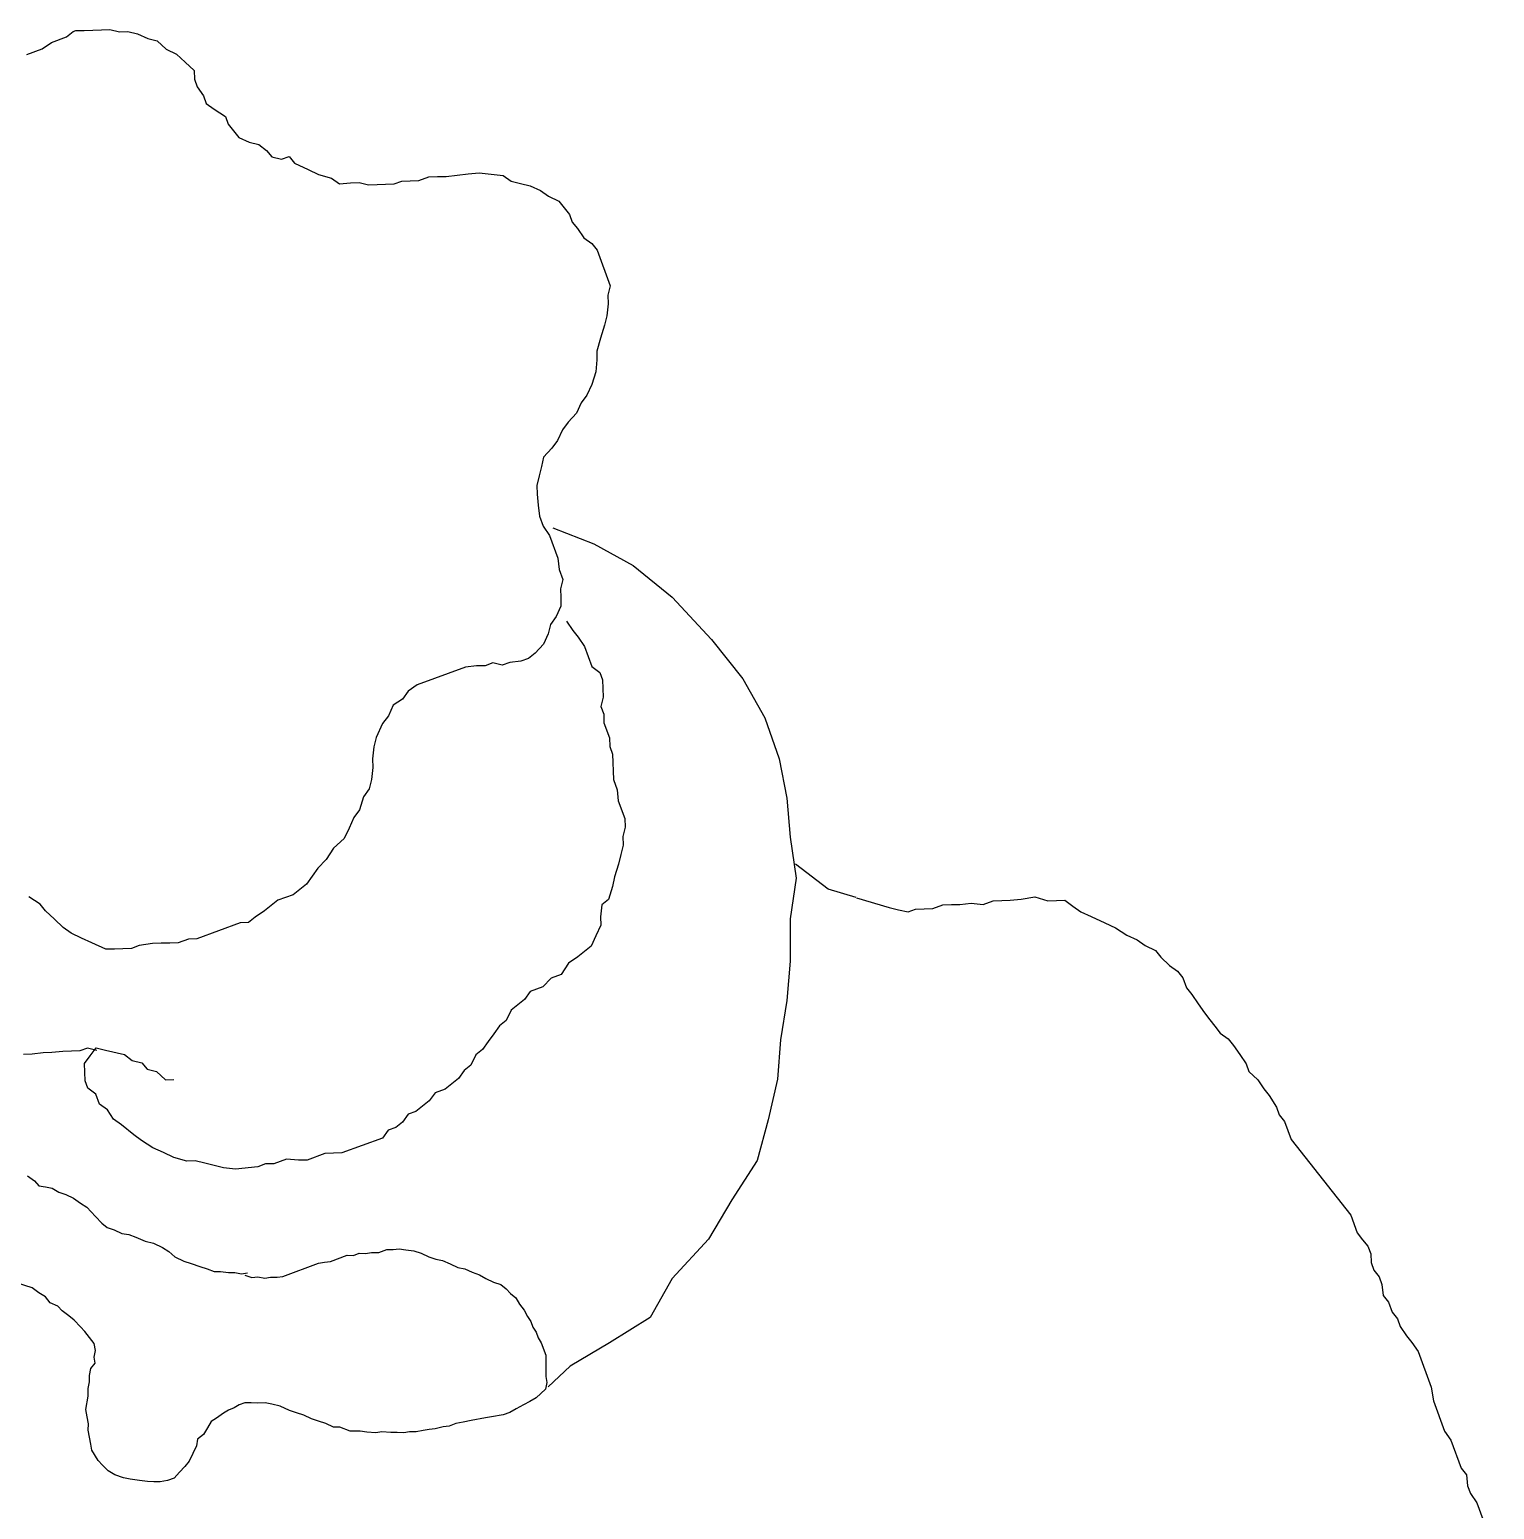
# Model space of a CAD drawing. Header units: millimetres. Extents: x 33350 to 35310, y -217097 to -211540.
# Drawn here: x 33778.88 to 33816.8, y -214519.48 to -214481.18 of the extents above; entities that cross this region are included whole.
import ezdxf

# ---------------------------------------------------------------- set-up
doc = ezdxf.new("R2010")
doc.units = ezdxf.units.MM
doc.header["$LTSCALE"] = 60
doc.header["$MEASUREMENT"] = 0
doc.layers.add('BL-E', color=32, linetype='Continuous')

# ---------------------------------------------------------------- blocks, each defined once
blk = doc.blocks.new('İNSAN-1')
for p, q in [((2.576, 43.284), (2.331, 43.226)), ((2.797, 43.278), (2.576, 43.284)), ((1.35, 42.991), (1.122, 42.777)), ((1.595, 43.05), (1.35, 42.991)), ((1.865, 43.174), (1.595, 43.05)), ((2.11, 43.233), (1.865, 43.174)), ((2.331, 43.226), (2.11, 43.233)), ((3.018, 43.271), (2.797, 43.278)), ((3.239, 43.264), (3.018, 43.271)), ((3.461, 43.257), (3.239, 43.264)), ((3.526, 43.233), (3.461, 43.257)), ((3.699, 43.095), (3.526, 43.233)), ((4.093, 42.95), (3.699, 43.095)), ((4.331, 42.787), (4.093, 42.95)), ((0.853, 42.652), (0.625, 42.438)), ((1.122, 42.777), (0.853, 42.652)), ((4.725, 42.642), (4.331, 42.787)), ((0.397, 42.224), (0.39, 42.003)), ((0.625, 42.438), (0.397, 42.224)), ((0.318, 41.806), (0.156, 41.568)), ((0.39, 42.003), (0.318, 41.806)), ((0.083, 41.371), (-0.12, 41.223)), ((0.156, 41.568), (0.083, 41.371)), ((-0.414, 41.033), (-0.486, 40.836)), ((-0.12, 41.223), (-0.414, 41.033)), ((-0.625, 40.664), (-0.763, 40.491)), ((-0.486, 40.836), (-0.625, 40.664)), ((-1.277, 40.308), (-1.481, 40.159)), ((-1.032, 40.367), (-1.277, 40.308)), ((-0.763, 40.491), (-1.032, 40.367)), ((-2.061, 40), (-2.199, 39.828)), ((-1.864, 39.928), (-2.061, 40)), ((-1.619, 39.987), (-1.864, 39.928)), ((-1.481, 40.159), (-1.619, 39.987)), ((-7.608, 39.51), (-7.812, 39.361)), ((-6.986, 39.579), (-7.608, 39.51)), ((-6.7, 39.548), (-6.986, 39.579)), ((-6.413, 39.517), (-6.7, 39.548)), ((-6.126, 39.486), (-6.413, 39.517)), ((-5.905, 39.479), (-6.126, 39.486)), ((-5.684, 39.472), (-5.905, 39.479)), ((-5.422, 39.375), (-5.684, 39.472)), ((-2.828, 39.538), (-3.163, 39.438)), ((-2.558, 39.662), (-2.828, 39.538)), ((-2.199, 39.828), (-2.558, 39.662)), ((-8.572, 39.119), (-8.775, 38.971)), ((-8.302, 39.244), (-8.572, 39.119)), ((-8.057, 39.302), (-8.302, 39.244)), ((-7.812, 39.361), (-8.057, 39.302)), ((-5.201, 39.368), (-5.422, 39.375)), ((-4.98, 39.361), (-5.201, 39.368)), ((-4.783, 39.289), (-4.98, 39.361)), ((-4.562, 39.282), (-4.783, 39.289)), ((-4.341, 39.275), (-4.562, 39.282)), ((-4.119, 39.268), (-4.341, 39.275)), ((-3.874, 39.327), (-4.119, 39.268)), ((-3.653, 39.32), (-3.874, 39.327)), ((-3.366, 39.289), (-3.653, 39.32)), ((-3.163, 39.438), (-3.366, 39.289)), ((-9.045, 38.847), (-9.183, 38.674)), ((-8.775, 38.971), (-9.045, 38.847)), ((-9.393, 38.304), (-9.532, 38.132)), ((-9.321, 38.501), (-9.393, 38.304)), ((-9.183, 38.674), (-9.321, 38.501)), ((-9.532, 38.132), (-9.694, 37.894)), ((-10.036, 37.572), (-10.374, 36.654)), ((-9.897, 37.745), (-10.036, 37.572)), ((-9.694, 37.894), (-9.897, 37.745)), ((-10.374, 36.654), (-10.315, 36.409)), ((-10.315, 36.409), (-10.322, 36.188)), ((-10.322, 36.188), (-10.287, 35.877)), ((-10.287, 35.877), (-10.228, 35.632)), ((-10.228, 35.632), (-10.128, 35.297)), ((-10.128, 35.297), (-10.028, 34.962)), ((-10.028, 34.962), (-10.034, 34.741)), ((-10.034, 34.741), (-10, 34.43)), ((-10, 34.43), (-9.899, 34.096)), ((-9.899, 34.096), (-9.775, 33.826)), ((-9.775, 33.826), (-9.626, 33.623)), ((-9.626, 33.623), (-9.502, 33.353)), ((-9.502, 33.353), (-9.288, 33.125)), ((-9.288, 33.125), (-9.139, 32.922)), ((-9.139, 32.922), (-9.015, 32.652)), ((-9.015, 32.652), (-8.866, 32.449)), ((-8.866, 32.449), (-8.652, 32.221)), ((-8.652, 32.221), (-8.593, 31.976)), ((-8.593, 31.976), (-8.534, 31.731)), ((-8.534, 31.731), (-8.475, 31.485)), ((-8.475, 31.485), (-8.482, 31.264)), ((-8.482, 31.264), (-8.513, 30.978)), ((-8.544, 30.691), (-8.641, 30.429)), ((-8.513, 30.978), (-8.544, 30.691)), ((-8.893, 30.385), (-9.95, 29.979)), ((-8.641, 30.429), (-8.803, 30.191)), ((-9.95, 29.979), (-10.967, 29.41)), ((-8.803, 30.191), (-9.02, 29.6)), ((-9.02, 29.6), (-9.051, 29.314)), ((-10.967, 29.41), (-11.983, 28.597)), ((-9.051, 29.314), (-9.148, 29.051)), ((-9.148, 29.051), (-9.089, 28.806)), ((-9.089, 28.806), (-9.096, 28.585)), ((-11.983, 28.597), (-12.999, 27.5)), ((-9.096, 28.585), (-9.102, 28.364)), ((-9.102, 28.364), (-8.978, 28.095)), ((-9.247, 27.971), (-9.41, 27.732)), ((-8.978, 28.095), (-8.829, 27.891)), ((-9.41, 27.732), (-9.548, 27.56)), ((-8.829, 27.891), (-8.771, 27.646)), ((-8.771, 27.646), (-8.646, 27.377)), ((-12.999, 27.5), (-13.812, 26.484)), ((-9.71, 27.321), (-9.903, 26.797)), ((-9.548, 27.56), (-9.71, 27.321)), ((-8.646, 27.377), (-8.432, 27.149)), ((-8.432, 27.149), (-8.259, 27.011)), ((-8.259, 27.011), (-8.062, 26.938)), ((-8.062, 26.938), (-7.776, 26.907)), ((-7.776, 26.907), (-7.579, 26.835)), ((-7.579, 26.835), (-7.333, 26.893)), ((-7.333, 26.893), (-7.136, 26.821)), ((-7.136, 26.821), (-6.915, 26.814)), ((-6.915, 26.814), (-6.629, 26.783)), ((-13.812, 26.484), (-14.381, 25.469)), ((-10.179, 26.451), (-10.186, 26.23)), ((-10.107, 26.648), (-10.179, 26.451)), ((-9.903, 26.797), (-10.107, 26.648)), ((-6.629, 26.783), (-5.382, 26.324)), ((-10.186, 26.23), (-10.193, 26.009)), ((-5.382, 26.324), (-5.143, 26.162)), ((-5.143, 26.162), (-4.995, 25.958)), ((-10.134, 25.764), (-10.207, 25.567)), ((-10.193, 26.009), (-10.134, 25.764)), ((-4.995, 25.958), (-4.756, 25.796)), ((-4.756, 25.796), (-4.632, 25.526)), ((-14.381, 25.469), (-14.747, 24.412)), ((-10.213, 25.346), (-10.358, 24.953)), ((-10.207, 25.567), (-10.213, 25.346)), ((-4.632, 25.526), (-4.483, 25.323)), ((-4.483, 25.323), (-4.317, 24.964)), ((-10.358, 24.953), (-10.365, 24.732)), ((-4.317, 24.964), (-4.258, 24.719)), ((-10.438, 24.535), (-10.444, 24.314)), ((-10.365, 24.732), (-10.438, 24.535)), ((-4.258, 24.719), (-4.224, 24.408)), ((-14.747, 24.412), (-14.951, 23.396)), ((-10.444, 24.314), (-10.451, 24.093)), ((-4.224, 24.408), (-4.23, 24.187)), ((-4.23, 24.187), (-4.196, 23.876)), ((-10.458, 23.872), (-10.555, 23.61)), ((-10.451, 24.093), (-10.458, 23.872)), ((-4.196, 23.876), (-4.137, 23.631)), ((-14.951, 23.396), (-15.032, 22.381)), ((-10.555, 23.61), (-10.586, 23.323)), ((-4.137, 23.631), (-3.988, 23.427)), ((-3.988, 23.427), (-3.888, 23.092)), ((-10.586, 23.323), (-10.755, 22.864)), ((-3.888, 23.092), (-3.739, 22.889)), ((-10.755, 22.864), (-10.761, 22.643)), ((-10.761, 22.643), (-10.703, 22.398)), ((-3.739, 22.889), (-3.615, 22.619)), ((-3.615, 22.619), (-3.491, 22.35)), ((-15.032, 22.381), (-15.194, 21.324)), ((-10.703, 22.398), (-10.709, 22.177)), ((-3.491, 22.35), (-3.211, 22.098)), ((-10.709, 22.177), (-10.651, 21.932)), ((-10.651, 21.932), (-10.592, 21.686)), ((-3.211, 22.098), (-3.021, 21.805)), ((-16.018, 21.033), (-15.175, 21.688)), ((-10.592, 21.686), (-10.491, 21.352)), ((-3.021, 21.805), (-2.806, 21.577)), ((-2.806, 21.577), (-2.658, 21.373)), ((-15.194, 21.324), (-15.032, 20.268)), ((-10.491, 21.352), (-10.433, 21.106)), ((-10.433, 21.106), (-10.332, 20.771)), ((-2.658, 21.373), (-2.509, 21.169)), ((-2.509, 21.169), (-2.164, 20.893)), ((-22.15, 20.75), (-22.353, 20.601)), ((-21.929, 20.743), (-22.15, 20.75)), ((-21.708, 20.736), (-21.929, 20.743)), ((-21.373, 20.836), (-21.708, 20.736)), ((-21.02, 20.781), (-21.373, 20.836)), ((-20.733, 20.75), (-21.02, 20.781)), ((-20.512, 20.743), (-20.733, 20.75)), ((-20.291, 20.736), (-20.512, 20.743)), ((-20.029, 20.64), (-20.291, 20.736)), ((-16.753, 20.816), (-17.597, 20.564)), ((-16.741, 20.818), (-16.018, 21.033)), ((-10.332, 20.771), (-10.16, 20.633)), ((-2.164, 20.893), (-1.77, 20.748)), ((-1.77, 20.748), (-1.597, 20.61)), ((4.379, 20.645), (4.672, 20.835)), ((-22.826, 20.328), (-23.186, 20.163)), ((-22.557, 20.453), (-22.826, 20.328)), ((-22.353, 20.601), (-22.557, 20.453)), ((-19.718, 20.674), (-20.029, 20.64)), ((-19.431, 20.643), (-19.718, 20.674)), ((-19.21, 20.636), (-19.431, 20.643)), ((-18.989, 20.629), (-19.21, 20.636)), ((-18.727, 20.533), (-18.989, 20.629)), ((-18.506, 20.526), (-18.727, 20.533)), ((-18.284, 20.519), (-18.506, 20.526)), ((-18.088, 20.446), (-18.284, 20.519)), ((-17.842, 20.505), (-18.088, 20.446)), ((-17.597, 20.564), (-17.842, 20.505)), ((-10.16, 20.633), (-10.125, 20.323)), ((-10.125, 20.323), (-10.132, 20.102)), ((-1.597, 20.61), (-1.424, 20.472)), ((-1.424, 20.472), (-1.186, 20.31)), ((-1.186, 20.31), (-1.013, 20.172)), ((4.013, 20.258), (4.241, 20.472)), ((4.241, 20.472), (4.379, 20.645)), ((-23.455, 20.038), (-23.749, 19.848)), ((-23.186, 20.163), (-23.455, 20.038)), ((-15.032, 20.268), (-15.032, 19.171)), ((-10.132, 20.102), (-10.007, 19.832)), ((-1.013, 20.172), (-0.792, 20.165)), ((-0.792, 20.165), (0.324, 19.754)), ((3.581, 19.896), (3.785, 20.044)), ((3.785, 20.044), (4.013, 20.258)), ((-24.222, 19.576), (-24.491, 19.451)), ((-24.018, 19.724), (-24.222, 19.576)), ((-23.749, 19.848), (-24.018, 19.724)), ((-10.007, 19.832), (-9.883, 19.563)), ((-9.883, 19.563), (-9.71, 19.425)), ((0.324, 19.754), (0.545, 19.747)), ((0.545, 19.747), (0.808, 19.65)), ((0.808, 19.65), (1.029, 19.643)), ((1.029, 19.643), (1.25, 19.637)), ((1.25, 19.637), (1.471, 19.63)), ((1.471, 19.63), (1.823, 19.575)), ((1.823, 19.575), (2.02, 19.502)), ((2.683, 19.481), (3.042, 19.647)), ((3.042, 19.647), (3.312, 19.771)), ((3.312, 19.771), (3.581, 19.896)), ((-24.629, 19.279), (-24.857, 19.065)), ((-24.491, 19.451), (-24.629, 19.279)), ((-15.032, 19.171), (-14.951, 18.155)), ((-9.71, 19.425), (-9.537, 19.287)), ((-9.537, 19.287), (-9.299, 19.125)), ((2.02, 19.502), (2.241, 19.495)), ((2.241, 19.495), (2.462, 19.488)), ((2.462, 19.488), (2.683, 19.481)), ((-25.061, 18.916), (-25.199, 18.743)), ((-24.857, 19.065), (-25.061, 18.916)), ((-9.299, 19.125), (-9.109, 18.831)), ((-9.109, 18.831), (-8.846, 18.735)), ((-25.295, 18.481), (-25.433, 18.308)), ((-25.199, 18.743), (-25.295, 18.481)), ((-8.846, 18.735), (-8.632, 18.507)), ((-8.632, 18.507), (-8.304, 18.386)), ((-8.304, 18.386), (-8.155, 18.182)), ((-25.596, 18.07), (-25.758, 17.832)), ((-25.433, 18.308), (-25.596, 18.07)), ((-14.951, 18.155), (-14.788, 17.139)), ((-8.155, 18.182), (-7.982, 18.044)), ((-7.982, 18.044), (-7.81, 17.906)), ((-25.896, 17.659), (-26.034, 17.487)), ((-25.758, 17.832), (-25.896, 17.659)), ((-7.81, 17.906), (-7.685, 17.637)), ((-7.685, 17.637), (-7.512, 17.499)), ((-26.172, 17.314), (-26.376, 17.165)), ((-26.034, 17.487), (-26.172, 17.314)), ((-7.512, 17.499), (-7.364, 17.295)), ((-7.364, 17.295), (-7.215, 17.091)), ((-26.514, 16.993), (-26.676, 16.755)), ((-26.376, 17.165), (-26.514, 16.993)), ((-14.788, 17.139), (-14.707, 16.123)), ((-7.215, 17.091), (-7.067, 16.887)), ((-7.067, 16.887), (-6.894, 16.749)), ((2.691, 16.871), (2.201, 16.754)), ((2.936, 16.93), (2.691, 16.871)), ((2.912, 16.864), (3.157, 16.923)), ((3.085, 16.726), (2.936, 16.93)), ((3.157, 16.923), (3.354, 16.85)), ((-26.838, 16.516), (-26.911, 16.32)), ((-26.676, 16.755), (-26.838, 16.516)), ((-6.894, 16.749), (-6.769, 16.48)), ((-6.769, 16.48), (-6.597, 16.342)), ((1.752, 16.546), (1.614, 16.374)), ((1.997, 16.605), (1.752, 16.546)), ((2.201, 16.754), (1.997, 16.605)), ((3.234, 16.522), (3.085, 16.726)), ((3.227, 16.301), (3.234, 16.522)), ((3.354, 16.85), (3.575, 16.844)), ((3.575, 16.844), (3.797, 16.837)), ((3.797, 16.837), (4.083, 16.806)), ((4.083, 16.806), (4.304, 16.799)), ((4.304, 16.799), (4.591, 16.768)), ((4.591, 16.768), (4.812, 16.761)), ((-27.139, 16.105), (-27.301, 15.867)), ((-26.911, 16.32), (-27.139, 16.105)), ((-14.707, 16.123), (-14.463, 15.067)), ((-6.597, 16.342), (-6.448, 16.138)), ((-6.448, 16.138), (-6.275, 16)), ((1.141, 16.101), (0.92, 16.108)), ((1.369, 16.315), (1.141, 16.101)), ((1.614, 16.374), (1.369, 16.315)), ((3.22, 16.08), (3.227, 16.301)), ((-27.301, 15.867), (-27.439, 15.695)), ((-6.275, 16), (-6.102, 15.862)), ((-6.102, 15.862), (-5.84, 15.765)), ((-5.84, 15.765), (-5.691, 15.562)), ((2.847, 15.473), (2.944, 15.735)), ((2.944, 15.735), (3.148, 15.884)), ((3.148, 15.884), (3.22, 16.08)), ((-27.626, 15.391), (-27.698, 15.194)), ((-27.439, 15.695), (-27.626, 15.391)), ((-5.691, 15.562), (-5.519, 15.424)), ((-5.519, 15.424), (-5.346, 15.286)), ((2.481, 15.086), (2.643, 15.324)), ((2.643, 15.324), (2.847, 15.473)), ((-27.836, 15.021), (-28.005, 14.562)), ((-27.698, 15.194), (-27.836, 15.021)), ((-14.463, 15.067), (-14.178, 14.011)), ((-5.346, 15.286), (-5.149, 15.213)), ((-5.149, 15.213), (-5, 15.009)), ((-5, 15.009), (-4.827, 14.871)), ((1.96, 14.682), (2.278, 14.938)), ((2.278, 14.938), (2.481, 15.086)), ((-28.005, 14.562), (-29.548, 12.597)), ((-4.827, 14.871), (-4.631, 14.799)), ((-4.631, 14.799), (-4.482, 14.595)), ((-4.482, 14.595), (-3.432, 14.209)), ((1.756, 14.534), (1.96, 14.682)), ((-3.432, 14.209), (-3.211, 14.202)), ((-3.211, 14.202), (-2.99, 14.195)), ((-2.99, 14.195), (-2.53, 14.026)), ((0.924, 14.095), (1.193, 14.219)), ((1.193, 14.219), (1.463, 14.344)), ((1.463, 14.344), (1.756, 14.534)), ((-14.178, 14.011), (-13.528, 12.995)), ((-2.53, 14.026), (-2.309, 14.019)), ((-2.309, 14.019), (-1.998, 14.053)), ((-1.998, 14.053), (-1.67, 13.932)), ((-1.67, 13.932), (-1.449, 13.926)), ((-1.449, 13.926), (-1.252, 13.853)), ((-1.252, 13.853), (-0.679, 13.791)), ((-0.679, 13.791), (-0.368, 13.826)), ((-0.368, 13.826), (-0.123, 13.884)), ((-0.123, 13.884), (0.123, 13.943)), ((0.123, 13.943), (0.368, 14.002)), ((0.368, 14.002), (0.589, 13.995)), ((0.589, 13.995), (0.924, 14.095)), ((4.532, 13.485), (4.421, 13.362)), ((4.71, 13.615), (4.532, 13.485)), ((3.518, 13.041), (3.339, 12.911)), ((3.715, 13.132), (3.518, 13.041)), ((3.901, 13.194), (3.715, 13.132)), ((4.069, 13.296), (3.901, 13.194)), ((4.245, 13.329), (4.069, 13.296)), ((4.421, 13.362), (4.245, 13.329)), ((-13.528, 12.995), (-12.918, 11.979)), ((3.06, 12.686), (2.95, 12.564)), ((3.171, 12.809), (3.06, 12.686)), ((3.339, 12.911), (3.171, 12.809)), ((-29.548, 12.597), (-29.717, 12.138)), ((2.65, 12.282), (2.463, 12.22)), ((2.789, 12.394), (2.65, 12.282)), ((2.95, 12.564), (2.789, 12.394)), ((-29.855, 11.965), (-29.994, 11.793)), ((-29.717, 12.138), (-29.855, 11.965)), ((-12.918, 11.979), (-11.983, 10.963)), ((1.668, 11.924), (1.452, 11.873)), ((1.904, 12.033), (1.668, 11.924)), ((2.09, 12.095), (1.904, 12.033)), ((2.266, 12.129), (2.09, 12.095)), ((2.463, 12.22), (2.266, 12.129)), ((-30.066, 11.596), (-30.073, 11.375)), ((-29.994, 11.793), (-30.066, 11.596)), ((-5.676, 11.522), (-5.862, 11.46)), ((-5.479, 11.613), (-5.676, 11.522)), ((-5.292, 11.675), (-5.479, 11.613)), ((-5.088, 11.698), (-5.292, 11.675)), ((-4.912, 11.731), (-5.088, 11.698)), ((-4.757, 11.707), (-4.912, 11.731)), ((-4.592, 11.712), (-4.757, 11.707)), ((-4.39, 11.637), (-4.592, 11.712)), ((-4.196, 11.631), (-4.39, 11.637)), ((-4.042, 11.607), (-4.196, 11.631)), ((-3.877, 11.612), (-4.042, 11.607)), ((-3.733, 11.559), (-3.877, 11.612)), ((-3.567, 11.563), (-3.733, 11.559)), ((-3.135, 11.404), (-3.567, 11.563)), ((0.898, 11.521), (0.661, 11.412)), ((1.048, 11.662), (0.898, 11.521)), ((1.216, 11.764), (1.048, 11.662)), ((1.452, 11.873), (1.216, 11.764)), ((-30.145, 11.178), (-30.283, 11.005)), ((-30.073, 11.375), (-30.145, 11.178)), ((-6.805, 11.12), (-6.991, 11.058)), ((-6.608, 11.211), (-6.805, 11.12)), ((-6.432, 11.245), (-6.608, 11.211)), ((-6.235, 11.336), (-6.432, 11.245)), ((-6.038, 11.427), (-6.235, 11.336)), ((-5.862, 11.46), (-6.038, 11.427)), ((-2.981, 11.38), (-3.135, 11.404)), ((-2.826, 11.356), (-2.981, 11.38)), ((-1.904, 11.016), (-2.826, 11.356)), ((-0.659, 11.113), (-0.834, 11.08)), ((-0.493, 11.118), (-0.659, 11.113)), ((-0.289, 11.141), (-0.493, 11.118)), ((-0.124, 11.145), (-0.289, 11.141)), ((0.063, 11.207), (-0.124, 11.145)), ((0.249, 11.27), (0.063, 11.207)), ((0.475, 11.35), (0.249, 11.27)), ((0.661, 11.412), (0.475, 11.35)), ((-30.356, 10.809), (-30.387, 10.522)), ((-30.283, 11.005), (-30.356, 10.809)), ((-11.983, 10.963), (-11.414, 9.948)), ((-7.543, 10.804), (-7.682, 10.692)), ((-7.356, 10.866), (-7.543, 10.804)), ((-7.159, 10.957), (-7.356, 10.866)), ((-6.991, 11.058), (-7.159, 10.957)), ((-1.75, 10.992), (-1.904, 11.016)), ((-1.585, 10.997), (-1.75, 10.992)), ((-1.43, 10.972), (-1.585, 10.997)), ((-1.254, 11.006), (-1.43, 10.972)), ((-1.1, 10.982), (-1.254, 11.006)), ((-0.913, 11.044), (-1.1, 10.982)), ((-0.834, 11.08), (-0.989, 11.104)), ((4.592, 10.717), (4.965, 10.841)), ((-30.525, 10.349), (-30.621, 10.087)), ((-30.387, 10.522), (-30.525, 10.349)), ((-7.932, 10.457), (-8.024, 10.295)), ((-7.793, 10.569), (-7.932, 10.457)), ((-7.682, 10.692), (-7.793, 10.569)), ((4.124, 10.334), (4.245, 10.485)), ((4.245, 10.485), (4.413, 10.587)), ((4.413, 10.587), (4.592, 10.717)), ((-30.621, 10.087), (-30.76, 9.914)), ((-8.238, 9.981), (-8.32, 9.848)), ((-8.146, 10.143), (-8.238, 9.981)), ((-8.024, 10.295), (-8.146, 10.143)), ((3.498, 9.878), (3.637, 9.99)), ((3.637, 9.99), (3.816, 10.12)), ((3.816, 10.12), (3.927, 10.243)), ((3.927, 10.243), (4.124, 10.334)), ((-30.832, 9.718), (-30.994, 9.479)), ((-30.76, 9.914), (-30.832, 9.718)), ((-11.414, 9.948), (-10.357, 9.297)), ((-8.373, 9.704), (-8.455, 9.57)), ((-8.32, 9.848), (-8.373, 9.704)), ((3.106, 9.434), (3.227, 9.585)), ((3.227, 9.585), (3.337, 9.708)), ((3.337, 9.708), (3.498, 9.878)), ((-31.132, 9.307), (-31.295, 9.068)), ((-30.994, 9.479), (-31.132, 9.307)), ((-10.357, 9.297), (-9.341, 8.688)), ((-8.589, 9.293), (-8.706, 8.976)), ((-8.508, 9.426), (-8.589, 9.293)), ((-8.455, 9.57), (-8.508, 9.426)), ((2.95, 9.099), (2.984, 9.282)), ((2.984, 9.282), (3.106, 9.434)), ((-31.295, 9.068), (-31.633, 8.15)), ((-8.706, 8.976), (-8.712, 8.783)), ((2.983, 8.923), (2.95, 9.099)), ((2.959, 8.768), (2.983, 8.923)), ((-9.341, 8.688), (-8.771, 8.16)), ((-8.707, 8.617), (-8.713, 8.423)), ((-8.712, 8.783), (-8.707, 8.617)), ((3.071, 8.629), (2.959, 8.768)), ((3.104, 8.453), (3.071, 8.629)), ((3.109, 8.288), (3.104, 8.453)), ((-31.633, 8.15), (-31.688, 7.798)), ((-8.713, 8.423), (-8.737, 8.269)), ((-8.737, 8.269), (-8.704, 8.093)), ((-8.704, 8.093), (-8.458, 7.872)), ((3.142, 8.112), (3.109, 8.288)), ((3.136, 7.919), (3.142, 8.112)), ((-31.688, 7.798), (-31.978, 7.011)), ((-8.458, 7.872), (-8.296, 7.78)), ((-8.296, 7.78), (-8.134, 7.687)), ((-8.134, 7.687), (-7.943, 7.584)), ((-1.833, 7.656), (-1.618, 7.707)), ((-1.618, 7.707), (-1.442, 7.741)), ((-1.442, 7.741), (-1.248, 7.735)), ((-1.248, 7.735), (-1.083, 7.739)), ((-1.083, 7.739), (-0.918, 7.744)), ((-0.918, 7.744), (-0.774, 7.691)), ((-0.774, 7.691), (-0.64, 7.609)), ((3.203, 7.567), (3.136, 7.919)), ((-7.943, 7.584), (-7.781, 7.492)), ((-7.781, 7.492), (-7.608, 7.428)), ((-7.608, 7.428), (-7.299, 7.38)), ((-7.299, 7.38), (-7.144, 7.355)), ((-7.144, 7.355), (-6.777, 7.286)), ((-6.777, 7.286), (-6.565, 7.24)), ((-2.826, 7.27), (-2.639, 7.332)), ((-2.639, 7.332), (-2.442, 7.423)), ((-2.442, 7.423), (-2.256, 7.485)), ((-2.256, 7.485), (-2.07, 7.547)), ((-2.07, 7.547), (-1.833, 7.656)), ((-0.64, 7.609), (-0.496, 7.556)), ((-0.496, 7.556), (-0.363, 7.474)), ((-0.363, 7.474), (-0.183, 7.342)), ((-0.183, 7.342), (-0.049, 7.261)), ((3.134, 7.2), (3.169, 7.384)), ((3.169, 7.384), (3.203, 7.567)), ((-31.978, 7.011), (-32.14, 6.772)), ((-6.565, 7.24), (-6.382, 7.206)), ((-6.382, 7.206), (-6.209, 7.142)), ((-6.209, 7.142), (-6.054, 7.118)), ((-6.054, 7.118), (-5.842, 7.072)), ((-5.842, 7.072), (-5.687, 7.048)), ((-5.687, 7.048), (-5.533, 7.024)), ((-5.533, 7.024), (-5.349, 6.989)), ((-5.349, 6.989), (-5.184, 6.994)), ((-5.184, 6.994), (-5.03, 6.969)), ((-5.03, 6.969), (-4.864, 6.974)), ((-4.864, 6.974), (-4.699, 6.978)), ((-4.699, 6.978), (-4.466, 6.991)), ((-4.466, 6.991), (-4.311, 6.966)), ((-4.311, 6.966), (-4.078, 6.979)), ((-4.078, 6.979), (-3.902, 7.012)), ((-3.902, 7.012), (-3.64, 7.013)), ((-3.64, 7.013), (-3.374, 7.112)), ((-3.374, 7.112), (-3.209, 7.116)), ((-3.209, 7.116), (-3.012, 7.207)), ((-3.012, 7.207), (-2.826, 7.27)), ((-0.049, 7.261), (0.052, 7.093)), ((0.052, 7.093), (0.154, 6.924)), ((0.154, 6.924), (0.306, 6.803)), ((3.104, 6.852), (3.138, 7.035)), ((3.138, 7.035), (3.134, 7.2)), ((-32.14, 6.772), (-32.405, 6.051)), ((0.306, 6.803), (0.339, 6.627)), ((0.339, 6.627), (0.43, 6.43)), ((2.881, 6.247), (3.045, 6.514)), ((3.045, 6.514), (3.069, 6.669)), ((3.069, 6.669), (3.104, 6.852)), ((0.43, 6.43), (0.521, 6.234)), ((0.521, 6.234), (0.633, 6.094)), ((2.77, 6.125), (2.881, 6.247)), ((-32.544, 5.878), (-32.575, 5.591)), ((-32.405, 6.051), (-32.544, 5.878)), ((0.633, 6.094), (0.774, 5.944)), ((0.774, 5.944), (0.915, 5.794)), ((0.915, 5.794), (1.088, 5.731)), ((1.807, 5.728), (2.051, 5.769)), ((2.051, 5.769), (2.226, 5.802)), ((2.226, 5.802), (2.452, 5.882)), ((2.452, 5.882), (2.62, 5.984)), ((2.62, 5.984), (2.77, 6.125)), ((-32.647, 5.395), (-32.809, 5.156)), ((-32.575, 5.591), (-32.647, 5.395)), ((1.088, 5.731), (1.272, 5.696)), ((1.272, 5.696), (1.437, 5.7)), ((1.437, 5.7), (1.602, 5.705)), ((1.602, 5.705), (1.807, 5.728)), ((-32.809, 5.156), (-33.268, 3.91))]:
    blk.add_line(p, q)

msp = doc.modelspace()

# ---------------------------------------------------------------- block references
at = {"layer": 'BL-E', "linetype": 'Continuous', "xscale": -1}
msp.add_blockref('İNSAN-1', (33783.533, -214524.463), dxfattribs=at)

doc.saveas('drawing.dxf')
